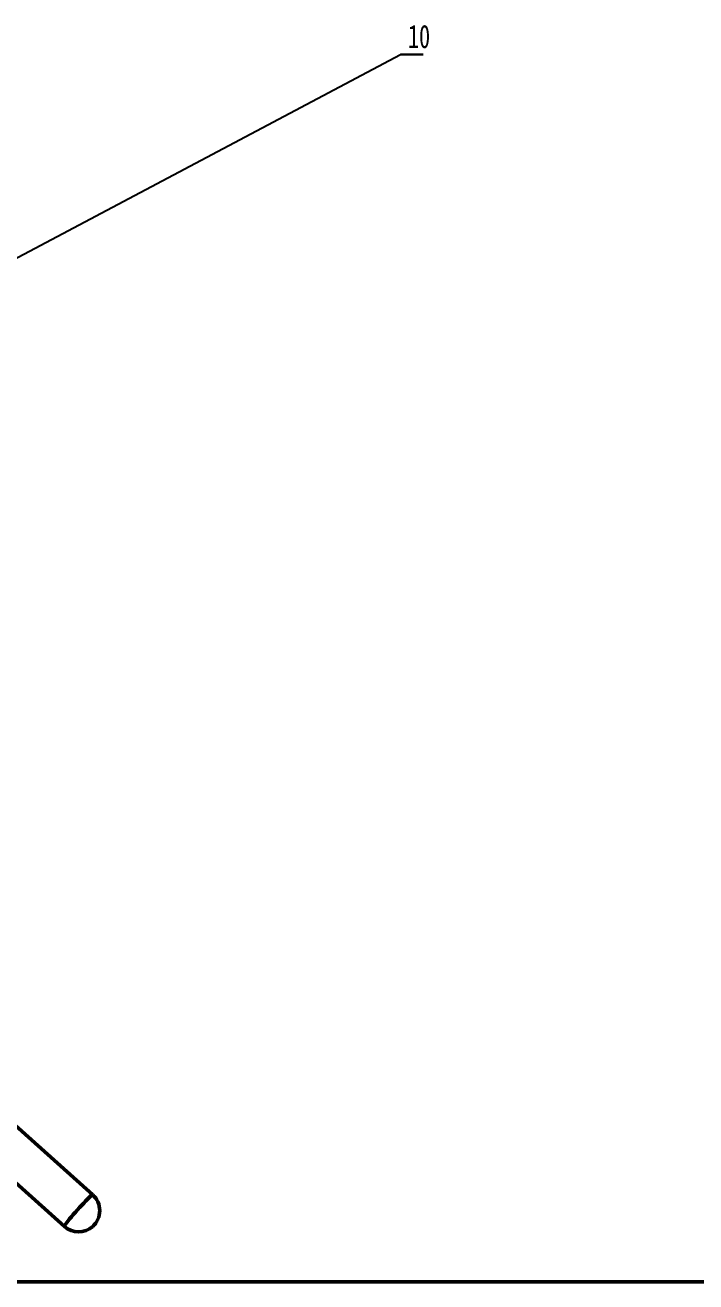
# Model space of a CAD drawing. Header units: millimetres. Extents: x 10 to 584, y 10 to 410.
# Drawn here: x 191.2 to 292.3, y 10 to 199.2 of the extents above; entities that cross this region are included whole.
import ezdxf

# ---------------------------------------------------------------- set-up
doc = ezdxf.new("R2010")
doc.units = ezdxf.units.MM
doc.layers.add('10', color=7, linetype='Continuous')
doc.layers.add('SLD-0', color=7, linetype='Continuous')
doc.styles.add('SLDTEXTSTYLE2', font='TXT', dxfattribs={"width": 0.7})
doc.dimstyles.new('SLDDIMSTYLE3', dxfattribs={"dimtxt": 0.18, "dimasz": 1.016, "dimexe": 0, "dimexo": 0.0625, "dimgap": 0, "dimtad": 0, "dimtih": 1, "dimtoh": 1, "dimdec": 0, "dimrnd": 1e-09, "dimzin": 0, "dimdsep": 46, "dimtxsty": 'Standard', "dimblk1": 'DOT', "dimblk2": 'DOT', "dimsah": 1, "dimcen": 0.09, "dimadec": 0, "dimazin": 0, "dimtfac": 1.016, "dimtdec": 0, "dimtofl": 0, "dimtmove": 0, "dimatfit": 3, "dimldrblk": 'DOT', "dimfxl": 1, "dimfrac": 2, "dimtolj": 1, "dimtzin": 0, "dimarcsym": 0})

# ---------------------------------------------------------------- blocks, each defined once
blk = doc.blocks.new('SW_NOTE_0_21')
at = {"layer": '10', "color": 0}
for p, q in [((0, 0), (3.39, 0)), ((3.39, 0), (0, 0)), ((0, 0), (3.39, 0)), ((3.39, 0), (0, 0)), ((0, 0), (3.39, 0)), ((3.39, 0), (0, 0))]:
    blk.add_line(p, q, dxfattribs=at)
at = {"layer": '10', "color": 0, "insert": (2.78, 4.48), "char_height": 3.5, "attachment_point": 2, "style": 'SLDTEXTSTYLE2'}
blk.add_mtext('10', dxfattribs=at)
blk = doc.blocks.new('_Dot')
at = {"color": 0, "linetype": 'ByBlock', "lineweight": -2}
blk.add_line((-0.5, 0), (-1, 0), dxfattribs=at)
at = {"color": 0, "linetype": 'ByBlock', "const_width": 0.5}
blk.add_lwpolyline([(-0.25, 0, 1), (0.25, 0, 1)], format="xyb", close=True, dxfattribs=at)

msp = doc.modelspace()

# ---------------------------------------------------------------- linework, layer by layer
at = {"color": 7, "linetype": 'Continuous', "lineweight": 50}
for p, q in [((201.422, 23.1105), (159.6945, 60.5192)), ((155.1736, 55.9768), (197.1498, 18.3451))]:
    msp.add_line(p, q, dxfattribs=at)
at = {"lineweight": 50}
msp.add_line((10, 10), (584, 10), dxfattribs=at)
at = {"color": 7, "linetype": 'Continuous', "lineweight": 50, "flags": 128}
msp.add_lwpolyline([(201.422, 23.1105), (201.4028, 23.1128), (201.3316, 23.0756), (201.2147, 22.986), (201.0547, 22.8459), (200.8552, 22.6585), (200.6207, 22.428), (200.3563, 22.1595), (200.068, 21.859), (199.7623, 21.5332), (199.4459, 21.1895), (199.1259, 20.8354), (198.8095, 20.479), (198.5038, 20.128), (198.2155, 19.7905), (197.9511, 19.474), (197.7166, 19.1854), (197.5171, 18.9313), (197.3571, 18.7173), (197.2402, 18.5482), (197.169, 18.4278), (197.1451, 18.3588), (197.1498, 18.3451)], dxfattribs=at)
at = {"color": 7, "linetype": 'Continuous', "lineweight": 50}
for start, end in [(311.896136, 48.123755), (228.123755, 311.896136)]:
    msp.add_arc((199.2859, 20.7278), 3.2, start, end, dxfattribs=at)
at = {"layer": 'SLD-0'}
msp.add_line((397, 10), (10, 10), dxfattribs=at)

# ---------------------------------------------------------------- block references
at = {"layer": '10'}
msp.add_blockref('SW_NOTE_0_21', (247.8208, 194.7942), dxfattribs=at)

# ---------------------------------------------------------------- leaders
msp.add_leader([(147.659, 141.7764), (247.8208, 194.7942)], dimstyle='SLDDIMSTYLE3', dxfattribs=at)

doc.saveas('drawing.dxf')
